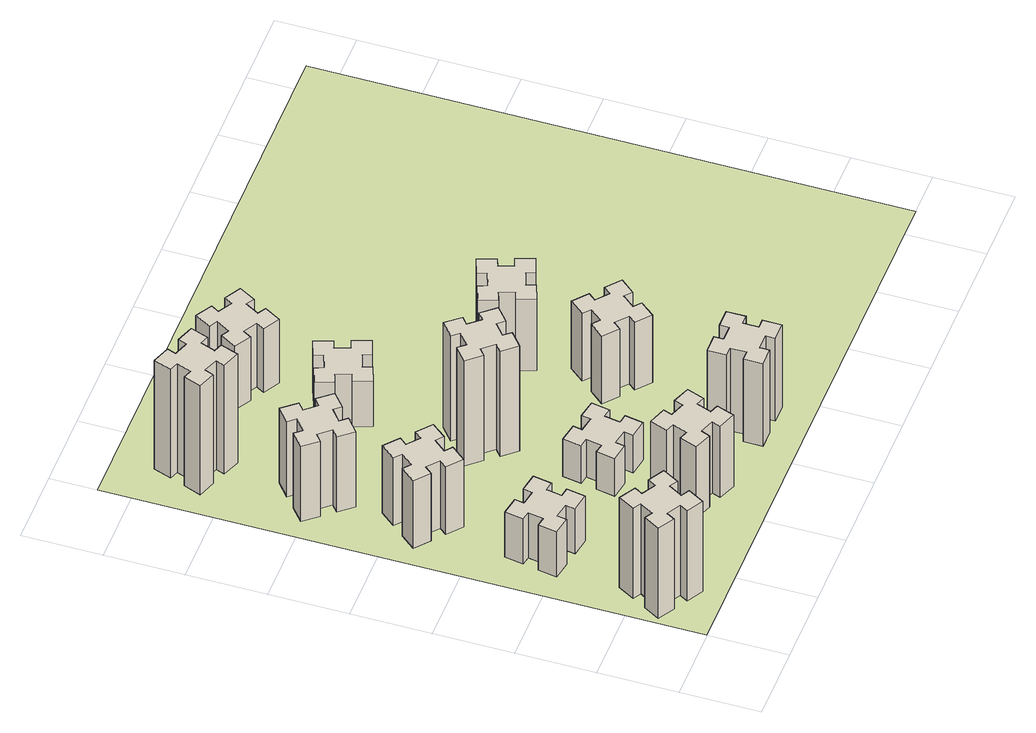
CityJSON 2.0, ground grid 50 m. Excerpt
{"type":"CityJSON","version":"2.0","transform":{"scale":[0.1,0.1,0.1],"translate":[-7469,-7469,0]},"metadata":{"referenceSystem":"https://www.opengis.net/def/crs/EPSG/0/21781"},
"CityObjects":{
"building1":{"type":"Building","attributes":{"class":"1000","function":"1000","usage":"1000","yearOfConstruction":2016,"roofType":"1000","measuredHeight":72,"storeysAboveGround":30,"storeysBelowGround":0},"geometry":[{"type":"Solid","lod":"1","boundaries":[[[[0,1,2,3,4,5,6,7,8,9,10,11,12,13,14,15,16,17,18,19]],[[17,16,20,21]],[[16,15,22,20]],[[15,14,23,22]],[[14,13,24,23]],[[13,12,25,24]],[[12,11,26,25]],[[11,10,27,26]],[[10,9,28,27]],[[9,8,29,28]],[[8,7,30,29]],[[7,6,31,30]],[[6,5,32,31]],[[5,4,33,32]],[[4,3,34,33]],[[3,2,35,34]],[[2,1,36,35]],[[1,0,37,36]],[[0,19,38,37]],[[19,18,39,38]],[[18,17,21,39]],[[24,25,26,27,28,29,30,31,32,33,34,35,36,37,38,39,21,20,22,23]]]]}]},
"building2":{"type":"Building","attributes":{"class":"1000","function":"1000","usage":"1000","yearOfConstruction":2016,"roofType":"1000","measuredHeight":36,"storeysAboveGround":30,"storeysBelowGround":0},"geometry":[{"type":"Solid","lod":"1","boundaries":[[[[40,41,42,43,44,45,46,47,48,49,50,51,52,53,54,55,56,57,58,59]],[[57,56,60,61]],[[56,55,62,60]],[[55,54,63,62]],[[54,53,64,63]],[[53,52,65,64]],[[52,51,66,65]],[[51,50,67,66]],[[50,49,68,67]],[[49,48,69,68]],[[48,47,70,69]],[[47,46,71,70]],[[46,45,72,71]],[[45,44,73,72]],[[44,43,74,73]],[[43,42,75,74]],[[42,41,76,75]],[[41,40,77,76]],[[40,59,78,77]],[[59,58,79,78]],[[58,57,61,79]],[[64,65,66,67,68,69,70,71,72,73,74,75,76,77,78,79,61,60,62,63]]]]}]},
"building3":{"type":"Building","attributes":{"class":"1000","function":"1000","usage":"1000","yearOfConstruction":2016,"roofType":"1000","measuredHeight":54,"storeysAboveGround":30,"storeysBelowGround":0},"geometry":[{"type":"Solid","lod":"1","boundaries":[[[[80,81,82,83,84,85,86,87,88,89,90,91,92,93,94,95,96,97,98,99]],[[97,96,100,101]],[[96,95,102,100]],[[95,94,103,102]],[[94,93,104,103]],[[93,92,105,104]],[[92,91,106,105]],[[91,90,107,106]],[[90,89,108,107]],[[89,88,109,108]],[[88,87,110,109]],[[87,86,111,110]],[[86,85,112,111]],[[85,84,113,112]],[[84,83,114,113]],[[83,82,115,114]],[[82,81,116,115]],[[81,80,117,116]],[[80,99,118,117]],[[99,98,119,118]],[[98,97,101,119]],[[104,105,106,107,108,109,110,111,112,113,114,115,116,117,118,119,101,100,102,103]]]]}]},
"building4":{"type":"Building","attributes":{"class":"1000","function":"1000","usage":"1000","yearOfConstruction":2016,"roofType":"1000","measuredHeight":60,"storeysAboveGround":30,"storeysBelowGround":0},"geometry":[{"type":"Solid","lod":"1","boundaries":[[[[120,121,122,123,124,125,126,127,128,129,130,131,132,133,134,135,136,137,138,139]],[[137,136,140,141]],[[136,135,142,140]],[[135,134,143,142]],[[134,133,144,143]],[[133,132,145,144]],[[132,131,146,145]],[[131,130,147,146]],[[130,129,148,147]],[[129,128,149,148]],[[128,127,150,149]],[[127,126,151,150]],[[126,125,152,151]],[[125,124,153,152]],[[124,123,154,153]],[[123,122,155,154]],[[122,121,156,155]],[[121,120,157,156]],[[120,139,158,157]],[[139,138,159,158]],[[138,137,141,159]],[[144,145,146,147,148,149,150,151,152,153,154,155,156,157,158,159,141,140,142,143]]]]}]},
"building5":{"type":"Building","attributes":{"class":"1000","function":"1000","usage":"1000","yearOfConstruction":2016,"roofType":"1000","measuredHeight":57,"storeysAboveGround":30,"storeysBelowGround":0},"geometry":[{"type":"Solid","lod":"1","boundaries":[[[[160,161,162,163,164,165,166,167,168,169,170,171,172,173,174,175,176,177,178,179]],[[177,176,180,181]],[[176,175,182,180]],[[175,174,183,182]],[[174,173,184,183]],[[173,172,185,184]],[[172,171,186,185]],[[171,170,187,186]],[[170,169,188,187]],[[169,168,189,188]],[[168,167,190,189]],[[167,166,191,190]],[[166,165,192,191]],[[165,164,193,192]],[[164,163,194,193]],[[163,162,195,194]],[[162,161,196,195]],[[161,160,197,196]],[[160,179,198,197]],[[179,178,199,198]],[[178,177,181,199]],[[184,185,186,187,188,189,190,191,192,193,194,195,196,197,198,199,181,180,182,183]]]]}]},
"building6":{"type":"Building","attributes":{"class":"1000","function":"1000","usage":"1000","yearOfConstruction":2016,"roofType":"1000","measuredHeight":87,"storeysAboveGround":30,"storeysBelowGround":0},"geometry":[{"type":"Solid","lod":"1","boundaries":[[[[200,201,202,203,204,205,206,207,208,209,210,211,212,213,214,215,216,217,218,219]],[[217,216,220,221]],[[216,215,222,220]],[[215,214,223,222]],[[214,213,224,223]],[[213,212,225,224]],[[212,211,226,225]],[[211,210,227,226]],[[210,209,228,227]],[[209,208,229,228]],[[208,207,230,229]],[[207,206,231,230]],[[206,205,232,231]],[[205,204,233,232]],[[204,203,234,233]],[[203,202,235,234]],[[202,201,236,235]],[[201,200,237,236]],[[200,219,238,237]],[[219,218,239,238]],[[218,217,221,239]],[[224,225,226,227,228,229,230,231,232,233,234,235,236,237,238,239,221,220,222,223]]]]}]},
"building7":{"type":"Building","attributes":{"class":"1000","function":"1000","usage":"1000","yearOfConstruction":2016,"roofType":"1000","measuredHeight":30,"storeysAboveGround":30,"storeysBelowGround":0},"geometry":[{"type":"Solid","lod":"1","boundaries":[[[[240,241,242,243,244,245,246,247,248,249,250,251,252,253,254,255,256,257,258,259]],[[257,256,260,261]],[[256,255,262,260]],[[255,254,263,262]],[[254,253,264,263]],[[253,252,265,264]],[[252,251,266,265]],[[251,250,267,266]],[[250,249,268,267]],[[249,248,269,268]],[[248,247,270,269]],[[247,246,271,270]],[[246,245,272,271]],[[245,244,273,272]],[[244,243,274,273]],[[243,242,275,274]],[[242,241,276,275]],[[241,240,277,276]],[[240,259,278,277]],[[259,258,279,278]],[[258,257,261,279]],[[264,265,266,267,268,269,270,271,272,273,274,275,276,277,278,279,261,260,262,263]]]]}]},
"building8":{"type":"Building","attributes":{"class":"1000","function":"1000","usage":"1000","yearOfConstruction":2016,"roofType":"1000","measuredHeight":84,"storeysAboveGround":30,"storeysBelowGround":0},"geometry":[{"type":"Solid","lod":"1","boundaries":[[[[280,281,282,283,284,285,286,287,288,289,290,291,292,293,294,295,296,297,298,299]],[[297,296,300,301]],[[296,295,302,300]],[[295,294,303,302]],[[294,293,304,303]],[[293,292,305,304]],[[292,291,306,305]],[[291,290,307,306]],[[290,289,308,307]],[[289,288,309,308]],[[288,287,310,309]],[[287,286,311,310]],[[286,285,312,311]],[[285,284,313,312]],[[284,283,314,313]],[[283,282,315,314]],[[282,281,316,315]],[[281,280,317,316]],[[280,299,318,317]],[[299,298,319,318]],[[298,297,301,319]],[[304,305,306,307,308,309,310,311,312,313,314,315,316,317,318,319,301,300,302,303]]]]}]},
"building9":{"type":"Building","attributes":{"class":"1000","function":"1000","usage":"1000","yearOfConstruction":2016,"roofType":"1000","measuredHeight":66,"storeysAboveGround":30,"storeysBelowGround":0},"geometry":[{"type":"Solid","lod":"1","boundaries":[[[[320,321,322,323,324,325,326,327,328,329,330,331,332,333,334,335,336,337,338,339]],[[337,336,340,341]],[[336,335,342,340]],[[335,334,343,342]],[[334,333,344,343]],[[333,332,345,344]],[[332,331,346,345]],[[331,330,347,346]],[[330,329,348,347]],[[329,328,349,348]],[[328,327,350,349]],[[327,326,351,350]],[[326,325,352,351]],[[325,324,353,352]],[[324,323,354,353]],[[323,322,355,354]],[[322,321,356,355]],[[321,320,357,356]],[[320,339,358,357]],[[339,338,359,358]],[[338,337,341,359]],[[344,345,346,347,348,349,350,351,352,353,354,355,356,357,358,359,341,340,342,343]]]]}]},
"building10":{"type":"Building","attributes":{"class":"1000","function":"1000","usage":"1000","yearOfConstruction":2016,"roofType":"1000","measuredHeight":36,"storeysAboveGround":30,"storeysBelowGround":0},"geometry":[{"type":"Solid","lod":"1","boundaries":[[[[360,361,362,363,364,365,366,367,368,369,370,371,372,373,374,375,376,377,378,379]],[[377,376,380,381]],[[376,375,382,380]],[[375,374,383,382]],[[374,373,384,383]],[[373,372,385,384]],[[372,371,386,385]],[[371,370,387,386]],[[370,369,388,387]],[[369,368,389,388]],[[368,367,390,389]],[[367,366,391,390]],[[366,365,392,391]],[[365,364,393,392]],[[364,363,394,393]],[[363,362,395,394]],[[362,361,396,395]],[[361,360,397,396]],[[360,379,398,397]],[[379,378,399,398]],[[378,377,381,399]],[[384,385,386,387,388,389,390,391,392,393,394,395,396,397,398,399,381,380,382,383]]]]}]},
"building11":{"type":"Building","attributes":{"class":"1000","function":"1000","usage":"1000","yearOfConstruction":2016,"roofType":"1000","measuredHeight":51,"storeysAboveGround":30,"storeysBelowGround":0},"geometry":[{"type":"Solid","lod":"1","boundaries":[[[[400,401,402,403,404,405,406,407,408,409,410,411,412,413,414,415,416,417,418,419]],[[417,416,420,421]],[[416,415,422,420]],[[415,414,423,422]],[[414,413,424,423]],[[413,412,425,424]],[[412,411,426,425]],[[411,410,427,426]],[[410,409,428,427]],[[409,408,429,428]],[[408,407,430,429]],[[407,406,431,430]],[[406,405,432,431]],[[405,404,433,432]],[[404,403,434,433]],[[403,402,435,434]],[[402,401,436,435]],[[401,400,437,436]],[[400,419,438,437]],[[419,418,439,438]],[[418,417,421,439]],[[424,425,426,427,428,429,430,431,432,433,434,435,436,437,438,439,421,420,422,423]]]]}]},
"building12":{"type":"Building","attributes":{"class":"1000","function":"1000","usage":"1000","yearOfConstruction":2016,"roofType":"1000","measuredHeight":54,"storeysAboveGround":30,"storeysBelowGround":0},"geometry":[{"type":"Solid","lod":"1","boundaries":[[[[440,441,442,443,444,445,446,447,448,449,450,451,452,453,454,455,456,457,458,459]],[[457,456,460,461]],[[456,455,462,460]],[[455,454,463,462]],[[454,453,464,463]],[[453,452,465,464]],[[452,451,466,465]],[[451,450,467,466]],[[450,449,468,467]],[[449,448,469,468]],[[448,447,470,469]],[[447,446,471,470]],[[446,445,472,471]],[[445,444,473,472]],[[444,443,474,473]],[[443,442,475,474]],[[442,441,476,475]],[[441,440,477,476]],[[440,459,478,477]],[[459,458,479,478]],[[458,457,461,479]],[[464,465,466,467,468,469,470,471,472,473,474,475,476,477,478,479,461,460,462,463]]]]}]},
"building13":{"type":"Building","attributes":{"class":"1000","function":"1000","usage":"1000","yearOfConstruction":2016,"roofType":"1000","measuredHeight":57,"storeysAboveGround":30,"storeysBelowGround":0},"geometry":[{"type":"Solid","lod":"1","boundaries":[[[[480,481,482,483,484,485,486,487,488,489,490,491,492,493,494,495,496,497,498,499]],[[497,496,500,501]],[[496,495,502,500]],[[495,494,503,502]],[[494,493,504,503]],[[493,492,505,504]],[[492,491,506,505]],[[491,490,507,506]],[[490,489,508,507]],[[489,488,509,508]],[[488,487,510,509]],[[487,486,511,510]],[[486,485,512,511]],[[485,484,513,512]],[[484,483,514,513]],[[483,482,515,514]],[[482,481,516,515]],[[481,480,517,516]],[[480,499,518,517]],[[499,498,519,518]],[[498,497,501,519]],[[504,505,506,507,508,509,510,511,512,513,514,515,516,517,518,519,501,500,502,503]]]]}]},
"landuse1":{"type":"LandUse","attributes":{"name":"plot1","function":"1010"},"geometry":[{"type":"MultiSurface","lod":"1","boundaries":[[[520,521,522,523]]]}]}
},
"vertices":[
[177,305,0],[264,255,0],[234,203,0],[338,143,0],[398,247,0],[346,277,0],[396,364,0],[448,334,0],[508,438,0],[404,498,0],[374,446,0],[287,496,0],[317,548,0],[213,608,0],[153,504,0],[205,474,0],[155,387,0],[103,417,0],[43,313,0],[147,253,0],[155,387,720],[103,417,720],[205,474,720],[153,504,720],[213,608,720],[317,548,720],[287,496,720],[374,446,720],[404,498,720],[508,438,720],[448,334,720],[396,364,720],[346,277,720],[398,247,720],[338,143,720],[234,203,720],[264,255,720],[177,305,720],[147,253,720],[43,313,720],
[307,1016,0],[405,998,0],[395,939,0],[513,918,0],[534,1037,0],[475,1047,0],[492,1145,0],[551,1135,0],[572,1253,0],[454,1274,0],[444,1215,0],[345,1232,0],[356,1291,0],[237,1312,0],[217,1194,0],[276,1184,0],[258,1085,0],[199,1096,0],[178,977,0],[297,957,0],[258,1085,360],[199,1096,360],[276,1184,360],[217,1194,360],[237,1312,360],[356,1291,360],[345,1232,360],[444,1215,360],[454,1274,360],[572,1253,360],[551,1135,360],[492,1145,360],[475,1047,360],[534,1037,360],[513,918,360],[395,939,360],[405,998,360],[307,1016,360],[297,957,360],[178,977,360],
[484,1907,0],[408,1972,0],[446,2018,0],[354,2095,0],[277,2003,0],[323,1964,0],[259,1888,0],[213,1926,0],[136,1834,0],[228,1757,0],[266,1803,0],[343,1739,0],[304,1693,0],[396,1616,0],[473,1708,0],[427,1746,0],[492,1823,0],[538,1784,0],[615,1876,0],[523,1953,0],[492,1823,540],[538,1784,540],[427,1746,540],[473,1708,540],[396,1616,540],[304,1693,540],[343,1739,540],[266,1803,540],[228,1757,540],[136,1834,540],[213,1926,540],[259,1888,540],[323,1964,540],[277,2003,540],[354,2095,540],[446,2018,540],[408,1972,540],[484,1907,540],[523,1953,540],[615,1876,540],
[492,2528,0],[427,2604,0],[473,2643,0],[396,2735,0],[304,2658,0],[343,2612,0],[266,2547,0],[228,2593,0],[136,2516,0],[213,2424,0],[259,2463,0],[323,2386,0],[277,2348,0],[354,2256,0],[446,2333,0],[408,2379,0],[484,2443,0],[523,2397,0],[615,2474,0],[538,2566,0],[484,2443,600],[523,2397,600],[408,2379,600],[446,2333,600],[354,2256,600],[277,2348,600],[323,2386,600],[259,2463,600],[213,2424,600],[136,2516,600],[228,2593,600],[266,2547,600],[343,2612,600],[304,2658,600],[396,2735,600],[473,2643,600],[427,2604,600],[492,2528,600],[538,2566,600],[615,2474,600],
[1202,391,0],[1236,485,0],[1292,464,0],[1333,577,0],[1220,618,0],[1200,562,0],[1106,596,0],[1127,652,0],[1014,693,0],[973,580,0],[1029,560,0],[995,466,0],[939,487,0],[897,374,0],[1010,333,0],[1031,389,0],[1125,355,0],[1104,299,0],[1217,257,0],[1258,370,0],[1125,355,570],[1104,299,570],[1031,389,570],[1010,333,570],[897,374,570],[939,487,570],[995,466,570],[1029,560,570],[973,580,570],[1014,693,570],[1127,652,570],[1106,596,570],[1200,562,570],[1220,618,570],[1333,577,570],[1292,464,570],[1236,485,570],[1202,391,570],[1258,370,570],[1217,257,570],
[462,3151,0],[496,3245,0],[552,3224,0],[593,3337,0],[480,3378,0],[460,3322,0],[366,3356,0],[387,3412,0],[274,3453,0],[233,3340,0],[289,3320,0],[255,3226,0],[199,3247,0],[157,3134,0],[270,3093,0],[291,3149,0],[385,3115,0],[364,3059,0],[477,3017,0],[518,3130,0],[385,3115,870],[364,3059,870],[291,3149,870],[270,3093,870],[157,3134,870],[199,3247,870],[255,3226,870],[289,3320,870],[233,3340,870],[274,3453,870],[387,3412,870],[366,3356,870],[460,3322,870],[480,3378,870],[593,3337,870],[552,3224,870],[496,3245,870],[462,3151,870],[518,3130,870],[477,3017,870],
[1016,1084,0],[998,985,0],[939,996,0],[918,877,0],[1037,857,0],[1047,916,0],[1145,898,0],[1135,839,0],[1253,818,0],[1274,937,0],[1215,947,0],[1232,1045,0],[1291,1035,0],[1312,1153,0],[1194,1174,0],[1184,1115,0],[1085,1132,0],[1096,1191,0],[977,1212,0],[957,1094,0],[1085,1132,300],[1096,1191,300],[1184,1115,300],[1194,1174,300],[1312,1153,300],[1291,1035,300],[1232,1045,300],[1215,947,300],[1274,937,300],[1253,818,300],[1135,839,300],[1145,898,300],[1047,916,300],[1037,857,300],[918,877,300],[939,996,300],[998,985,300],[1016,1084,300],[957,1094,300],[977,1212,300],
[1148,1639,0],[1224,1703,0],[1263,1657,0],[1355,1734,0],[1278,1826,0],[1232,1788,0],[1167,1864,0],[1213,1903,0],[1136,1995,0],[1044,1918,0],[1083,1872,0],[1006,1807,0],[968,1853,0],[876,1776,0],[953,1684,0],[999,1723,0],[1063,1646,0],[1017,1608,0],[1094,1516,0],[1186,1593,0],[1063,1646,840],[1017,1608,840],[999,1723,840],[953,1684,840],[876,1776,840],[968,1853,840],[1006,1807,840],[1083,1872,840],[1044,1918,840],[1136,1995,840],[1213,1903,840],[1167,1864,840],[1232,1788,840],[1278,1826,840],[1355,1734,840],[1263,1657,840],[1224,1703,840],[1148,1639,840],[1186,1593,840],[1094,1516,840],
[1865,325,0],[1865,425,0],[1925,425,0],[1925,545,0],[1805,545,0],[1805,485,0],[1705,485,0],[1705,545,0],[1585,545,0],[1585,425,0],[1645,425,0],[1645,325,0],[1585,325,0],[1585,205,0],[1705,205,0],[1705,265,0],[1805,265,0],[1805,205,0],[1925,205,0],[1925,325,0],[1805,265,660],[1805,205,660],[1705,265,660],[1705,205,660],[1585,205,660],[1585,325,660],[1645,325,660],[1645,425,660],[1585,425,660],[1585,545,660],[1705,545,660],[1705,485,660],[1805,485,660],[1805,545,660],[1925,545,660],[1925,425,660],[1865,425,660],[1865,325,660],[1925,325,660],[1925,205,660],
[1125,2716,0],[1031,2682,0],[1010,2738,0],[897,2697,0],[939,2584,0],[995,2605,0],[1029,2511,0],[973,2490,0],[1014,2377,0],[1127,2419,0],[1106,2475,0],[1200,2509,0],[1220,2453,0],[1333,2494,0],[1292,2607,0],[1236,2586,0],[1202,2680,0],[1258,2700,0],[1217,2813,0],[1104,2772,0],[1202,2680,360],[1258,2700,360],[1236,2586,360],[1292,2607,360],[1333,2494,360],[1220,2453,360],[1200,2509,360],[1106,2475,360],[1127,2419,360],[1014,2377,360],[973,2490,360],[1029,2511,360],[995,2605,360],[939,2584,360],[897,2697,360],[1010,2738,360],[1031,2682,360],[1125,2716,360],[1104,2772,360],[1217,2813,360],
[1214,3306,0],[1127,3356,0],[1157,3408,0],[1053,3468,0],[993,3364,0],[1045,3334,0],[995,3247,0],[943,3277,0],[883,3173,0],[987,3113,0],[1017,3165,0],[1104,3115,0],[1074,3063,0],[1178,3003,0],[1238,3107,0],[1186,3137,0],[1236,3224,0],[1288,3194,0],[1348,3298,0],[1244,3358,0],[1236,3224,510],[1288,3194,510],[1186,3137,510],[1238,3107,510],[1178,3003,510],[1074,3063,510],[1104,3115,510],[1017,3165,510],[987,3113,510],[883,3173,510],[943,3277,510],[995,3247,510],[1045,3334,510],[993,3364,510],[1053,3468,510],[1157,3408,510],[1127,3356,510],[1214,3306,510],[1244,3358,510],[1348,3298,510],
[1746,1163,0],[1823,1099,0],[1784,1053,0],[1876,976,0],[1953,1068,0],[1907,1106,0],[1972,1183,0],[2018,1144,0],[2095,1236,0],[2003,1313,0],[1964,1267,0],[1888,1332,0],[1926,1378,0],[1834,1455,0],[1757,1363,0],[1803,1324,0],[1739,1248,0],[1693,1286,0],[1616,1194,0],[1708,1117,0],[1739,1248,540],[1693,1286,540],[1803,1324,540],[1757,1363,540],[1834,1455,540],[1926,1378,540],[1888,1332,540],[1964,1267,540],[2003,1313,540],[2095,1236,540],[2018,1144,540],[1972,1183,540],[1907,1106,540],[1953,1068,540],[1876,976,540],[1784,1053,540],[1823,1099,540],[1746,1163,540],[1708,1117,540],[1616,1194,540],
[1846,1735,0],[1940,1769,0],[1960,1713,0],[2073,1754,0],[2032,1867,0],[1976,1846,0],[1942,1940,0],[1998,1960,0],[1957,2073,0],[1844,2032,0],[1865,1976,0],[1771,1942,0],[1750,1998,0],[1637,1957,0],[1679,1844,0],[1735,1865,0],[1769,1771,0],[1713,1750,0],[1754,1637,0],[1867,1679,0],[1769,1771,570],[1713,1750,570],[1735,1865,570],[1679,1844,570],[1637,1957,570],[1750,1998,570],[1771,1942,570],[1865,1976,570],[1844,2032,570],[1957,2073,570],[1998,1960,570],[1942,1940,570],[1976,1846,570],[2032,1867,570],[2073,1754,570],[1960,1713,570],[1940,1769,570],[1846,1735,570],[1867,1679,570],[1754,1637,570],
[5,3705,0],[3705,3705,0],[3705,5,0],[5,5,0]
]}
